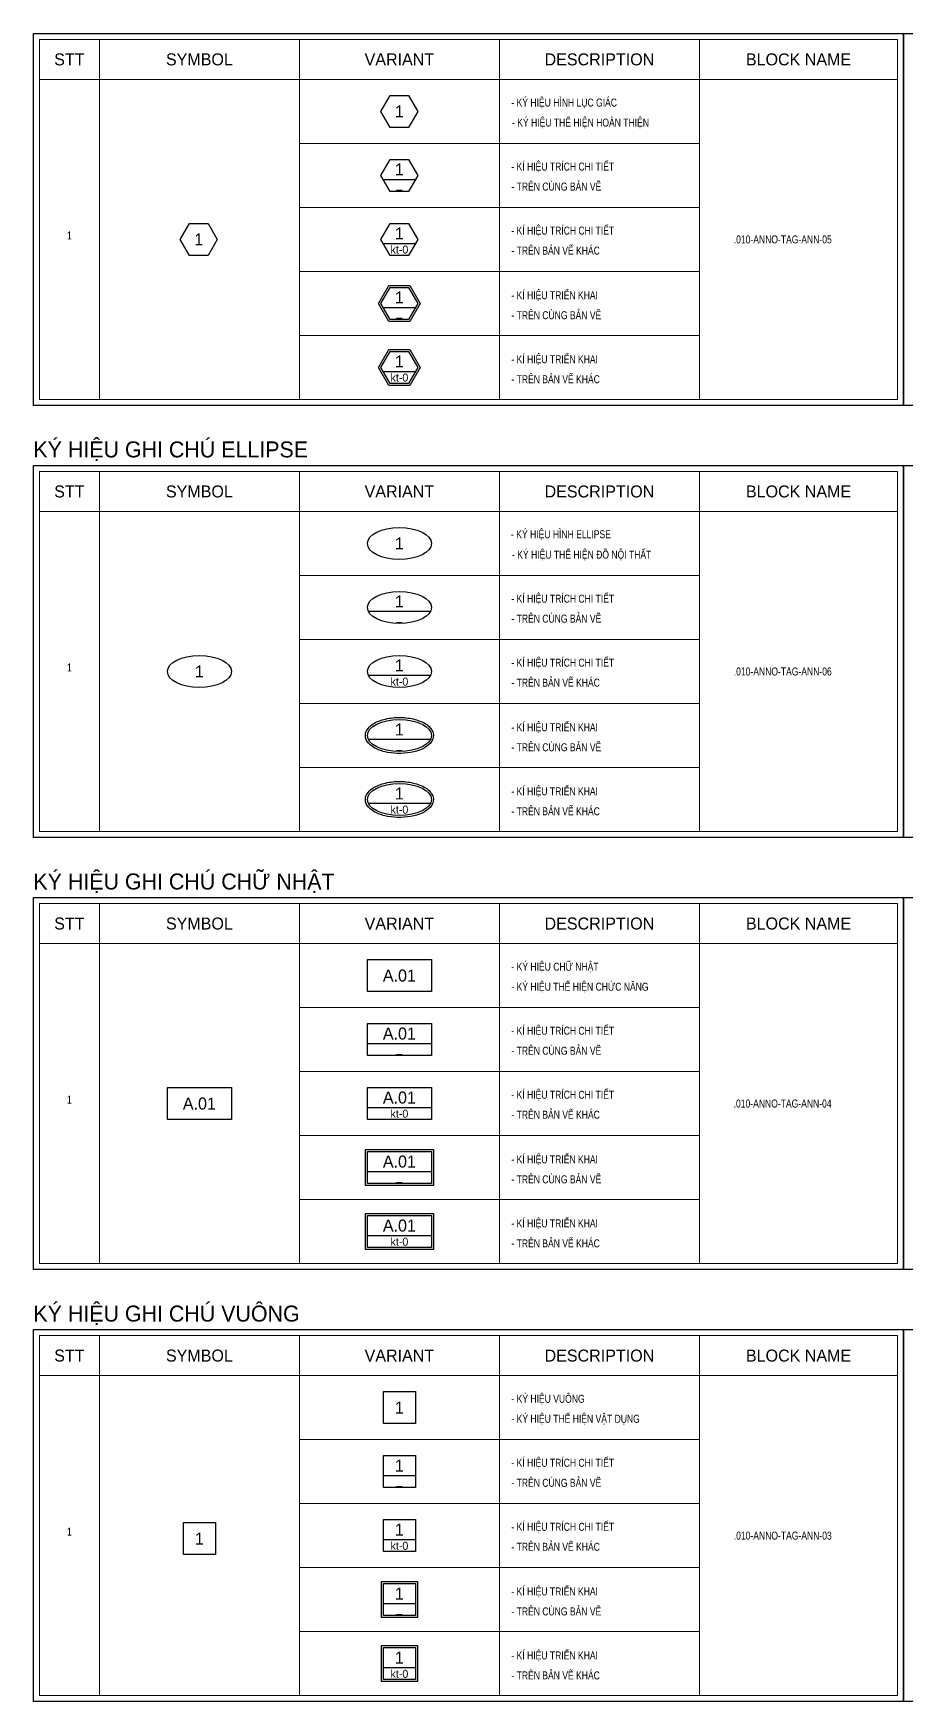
# Model space of a CAD drawing. Header units: millimetres. Extents: x 21129 to 2803301, y -510327 to 166837.
# Drawn here: x 349205 to 371035, y -373790 to -332090 of the extents above; entities that cross this region are included whole.
import ezdxf
from ezdxf.enums import TextEntityAlignment as Align

# ---------------------------------------------------------------- set-up
doc = ezdxf.new("R2010")
doc.units = ezdxf.units.MM
doc.layers.add('....03_TNT_A_THIN', color=251, linetype='Continuous', lineweight=13, transparency=0.5)
doc.layers.add('....20_TNT_N_TEXT', color=9, linetype='Continuous')
doc.layers.add('....24_TNT_N_ANNOTATE', color=14, linetype='Continuous')
doc.styles.add('.TNT_A_TXT_1_MAIN', font='')
doc.styles.add('.TNT_A_TXT_2_SUB', font='UNI Alter Gothic (H).ttf')
doc.styles.add('.TNT_A_TXT_3_NOTE', font='uromans.shx', dxfattribs={"width": 0.8})
doc.styles.get('.TNT_A_TXT_1_MAIN').set_extended_font_data('UNI HelvetIns (H)')

# ---------------------------------------------------------------- blocks, each defined once
blk = doc.blocks.new('*U615')
at = {"color": 14}
blk.add_lwpolyline([(-4, 4), (4, 4), (4, -4), (-4, -4)], close=True, dxfattribs=at)
at = {"color": 9, "style": '.TNT_A_TXT_2_SUB', "flags": 8}
blk.add_attdef('NUMBER', text='', height=3, dxfattribs=at).set_placement((0, 0), align=Align.MIDDLE)
blk = doc.blocks.new('*U616')
at = {"color": 14}
blk.add_line((-4, -1), (4, -1), dxfattribs=at)
blk.add_lwpolyline([(-4, 4), (4, 4), (4, -4), (-4, -4)], close=True, dxfattribs=at)
at = {"color": 9, "style": '.TNT_A_TXT_2_SUB', "flags": 8}
blk.add_attdef('1', text='', height=3, dxfattribs=at).set_placement((0, 1.5), align=Align.MIDDLE)
at = {"color": 9, "flags": 8}
blk.add_attdef('_', text='', height=2, dxfattribs=at).set_placement((0, -2.5), align=Align.MIDDLE)
blk = doc.blocks.new('*U617')
at = {"color": 14}
blk.add_line((-4, -1), (4, -1), dxfattribs=at)
blk.add_lwpolyline([(-4, 4), (4, 4), (4, -4), (-4, -4)], close=True, dxfattribs=at)
at = {"color": 9, "style": '.TNT_A_TXT_2_SUB', "flags": 8}
for tag, height, p in [('1', 3, (0, 1.5)), ('KT-0', 2, (0, -2.5))]:
    blk.add_attdef(tag, text='', height=height, dxfattribs=at).set_placement(p, align=Align.MIDDLE)
blk = doc.blocks.new('*U618')
at = {"color": 251}
blk.add_line((-4, -1), (4, -1), dxfattribs=at)
at = {"color": 14}
blk.add_lwpolyline([(-4.5, 4.5), (4.5, 4.5), (4.5, -4.5), (-4.5, -4.5)], close=True, dxfattribs=at)
at = {"color": 251}
blk.add_lwpolyline([(-4, 4), (4, 4), (4, -4), (-4, -4)], close=True, dxfattribs=at)
at = {"color": 9, "style": '.TNT_A_TXT_2_SUB', "flags": 8}
blk.add_attdef('1', text='', height=3, dxfattribs=at).set_placement((0, 1.5), align=Align.MIDDLE)
at = {"color": 9, "flags": 8}
blk.add_attdef('_', text='', height=2, dxfattribs=at).set_placement((0, -2.5), align=Align.MIDDLE)
blk = doc.blocks.new('*U619')
at = {"color": 251}
blk.add_line((-4, -1), (4, -1), dxfattribs=at)
at = {"color": 14}
blk.add_lwpolyline([(-4.5, 4.5), (4.5, 4.5), (4.5, -4.5), (-4.5, -4.5)], close=True, dxfattribs=at)
at = {"color": 251}
blk.add_lwpolyline([(-4, 4), (4, 4), (4, -4), (-4, -4)], close=True, dxfattribs=at)
at = {"color": 9, "style": '.TNT_A_TXT_2_SUB', "flags": 8}
for tag, height, p in [('1', 3, (0, 1.5)), ('KT-0', 2, (0, -2.5))]:
    blk.add_attdef(tag, text='', height=height, dxfattribs=at).set_placement(p, align=Align.MIDDLE)
blk = doc.blocks.new('*U610')
at = {"color": 14}
blk.add_lwpolyline([(-8, 4), (8, 4), (8, -4), (-8, -4)], close=True, dxfattribs=at)
at = {"color": 9, "style": '.TNT_A_TXT_2_SUB', "flags": 8}
blk.add_attdef('KH.NUMBER', text='', height=3, dxfattribs=at).set_placement((0, 0), align=Align.MIDDLE)
blk = doc.blocks.new('*U611')
at = {"color": 14}
blk.add_line((-8, -1), (8, -1), dxfattribs=at)
blk.add_lwpolyline([(-8, 4), (8, 4), (8, -4), (-8, -4)], close=True, dxfattribs=at)
at = {"color": 9, "style": '.TNT_A_TXT_2_SUB', "flags": 8}
blk.add_attdef('A.01', text='', height=3, dxfattribs=at).set_placement((0, 1.5), align=Align.MIDDLE)
at = {"color": 9, "flags": 8}
blk.add_attdef('_', text='', height=2, dxfattribs=at).set_placement((0, -2.5), align=Align.MIDDLE)
blk = doc.blocks.new('*U612')
at = {"color": 14}
blk.add_line((-8, -1), (8, -1), dxfattribs=at)
blk.add_lwpolyline([(-8, 4), (8, 4), (8, -4), (-8, -4)], close=True, dxfattribs=at)
at = {"color": 9, "style": '.TNT_A_TXT_2_SUB', "flags": 8}
for tag, height, p in [('A.01', 3, (0, 1.5)), ('KT-0', 2, (0, -2.5))]:
    blk.add_attdef(tag, text='', height=height, dxfattribs=at).set_placement(p, align=Align.MIDDLE)
blk = doc.blocks.new('*U614')
at = {"color": 251}
blk.add_line((-8, -1), (8, -1), dxfattribs=at)
at = {"color": 14}
blk.add_lwpolyline([(-8.5, 4.5), (8.5, 4.5), (8.5, -4.5), (-8.5, -4.5)], close=True, dxfattribs=at)
at = {"color": 251}
blk.add_lwpolyline([(-8, 4), (8, 4), (8, -4), (-8, -4)], close=True, dxfattribs=at)
at = {"color": 9, "style": '.TNT_A_TXT_2_SUB', "flags": 8}
blk.add_attdef('A.01', text='', height=3, dxfattribs=at).set_placement((0, 1.5), align=Align.MIDDLE)
at = {"color": 9, "flags": 8}
blk.add_attdef('_', text='', height=2, dxfattribs=at).set_placement((0, -2.5), align=Align.MIDDLE)
blk = doc.blocks.new('*U613')
at = {"color": 251}
blk.add_line((-8, -1), (8, -1), dxfattribs=at)
at = {"color": 14}
blk.add_lwpolyline([(-8.5, 4.5), (8.5, 4.5), (8.5, -4.5), (-8.5, -4.5)], close=True, dxfattribs=at)
at = {"color": 251}
blk.add_lwpolyline([(-8, 4), (8, 4), (8, -4), (-8, -4)], close=True, dxfattribs=at)
at = {"color": 9, "style": '.TNT_A_TXT_2_SUB', "flags": 8}
for tag, height, p in [('A.01', 3, (0, 1.5)), ('KT-0', 2, (0, -2.5))]:
    blk.add_attdef(tag, text='', height=height, dxfattribs=at).set_placement(p, align=Align.MIDDLE)
blk = doc.blocks.new('*U600')
at = {"color": 14}
blk.add_lwpolyline([(-2.31, 4), (2.31, 4), (4.62, 0), (2.31, -4), (-2.31, -4), (-4.62, 0)], close=True, dxfattribs=at)
at = {"color": 9, "style": '.TNT_A_TXT_2_SUB', "flags": 8}
blk.add_attdef('NUMBER', text='', height=3, dxfattribs=at).set_placement((0, 0), align=Align.MIDDLE)
blk = doc.blocks.new('*U601')
at = {"color": 14}
blk.add_line((-4.04, -1), (4.04, -1), dxfattribs=at)
blk.add_lwpolyline([(-2.31, 4), (2.31, 4), (4.62, 0), (2.31, -4), (-2.31, -4), (-4.62, 0)], close=True, dxfattribs=at)
at = {"color": 9, "style": '.TNT_A_TXT_2_SUB', "flags": 8}
blk.add_attdef('1', text='', height=3, dxfattribs=at).set_placement((0, 1.5), align=Align.MIDDLE)
at = {"color": 9, "flags": 8}
blk.add_attdef('_', text='', height=2, dxfattribs=at).set_placement((0, -2.5), align=Align.MIDDLE)
blk = doc.blocks.new('*U602')
at = {"color": 14}
blk.add_line((-4.04, -1), (4.04, -1), dxfattribs=at)
blk.add_lwpolyline([(-2.31, 4), (2.31, 4), (4.62, 0), (2.31, -4), (-2.31, -4), (-4.62, 0)], close=True, dxfattribs=at)
at = {"color": 9, "style": '.TNT_A_TXT_2_SUB', "flags": 8}
for tag, height, p in [('1', 3, (0, 1.5)), ('KT-0', 2, (0, -2.5))]:
    blk.add_attdef(tag, text='', height=height, dxfattribs=at).set_placement(p, align=Align.MIDDLE)
blk = doc.blocks.new('*U603')
at = {"color": 251}
blk.add_line((-4.04, -1), (4.04, -1), dxfattribs=at)
at = {"color": 14}
blk.add_lwpolyline([(-2.6, 4.5), (2.6, 4.5), (5.2, 0), (2.6, -4.5), (-2.6, -4.5), (-5.2, 0)], close=True, dxfattribs=at)
at = {"color": 251}
blk.add_lwpolyline([(-2.31, 4), (2.31, 4), (4.62, 0), (2.31, -4), (-2.31, -4), (-4.62, 0)], close=True, dxfattribs=at)
at = {"color": 9, "style": '.TNT_A_TXT_2_SUB', "flags": 8}
blk.add_attdef('1', text='', height=3, dxfattribs=at).set_placement((0, 1.5), align=Align.MIDDLE)
at = {"color": 9, "flags": 8}
blk.add_attdef('_', text='', height=2, dxfattribs=at).set_placement((0, -2.5), align=Align.MIDDLE)
blk = doc.blocks.new('*U604')
at = {"color": 251}
blk.add_line((-4.04, -1), (4.04, -1), dxfattribs=at)
at = {"color": 14}
blk.add_lwpolyline([(-2.6, 4.5), (2.6, 4.5), (5.2, 0), (2.6, -4.5), (-2.6, -4.5), (-5.2, 0)], close=True, dxfattribs=at)
at = {"color": 251}
blk.add_lwpolyline([(-2.31, 4), (2.31, 4), (4.62, 0), (2.31, -4), (-2.31, -4), (-4.62, 0)], close=True, dxfattribs=at)
at = {"color": 9, "style": '.TNT_A_TXT_2_SUB', "flags": 8}
for tag, height, p in [('1', 3, (0, 1.5)), ('KT-0', 2, (0, -2.5))]:
    blk.add_attdef(tag, text='', height=height, dxfattribs=at).set_placement(p, align=Align.MIDDLE)
blk = doc.blocks.new('*U606')
at = {"color": 14}
blk.add_ellipse((0, 0), major_axis=(8, 0), ratio=0.5, dxfattribs=at)
at = {"color": 9, "style": '.TNT_A_TXT_2_SUB', "flags": 8}
blk.add_attdef('NUMBER', text='', height=3, dxfattribs=at).set_placement((0, 0), align=Align.MIDDLE)
blk = doc.blocks.new('*U607')
at = {"color": 14}
blk.add_line((7.75, -1), (-7.75, -1), dxfattribs=at)
blk.add_ellipse((0, 0), major_axis=(8, 0), ratio=0.5, dxfattribs=at)
at = {"color": 9, "style": '.TNT_A_TXT_2_SUB', "flags": 8}
blk.add_attdef('1', text='', height=3, dxfattribs=at).set_placement((0, 1.5), align=Align.MIDDLE)
at = {"color": 9, "flags": 8}
blk.add_attdef('_', text='', height=2, dxfattribs=at).set_placement((0, -2.5), align=Align.MIDDLE)
blk = doc.blocks.new('*U608')
at = {"color": 14}
blk.add_line((7.75, -1), (-7.75, -1), dxfattribs=at)
blk.add_ellipse((0, 0), major_axis=(8, 0), ratio=0.5, dxfattribs=at)
at = {"color": 9, "style": '.TNT_A_TXT_2_SUB', "flags": 8}
for tag, height, p in [('1', 3, (0, 1.5)), ('KT-0', 2, (0, -2.5))]:
    blk.add_attdef(tag, text='', height=height, dxfattribs=at).set_placement(p, align=Align.MIDDLE)
blk = doc.blocks.new('*U609')
at = {"color": 251}
blk.add_line((7.75, -1), (-7.75, -1), dxfattribs=at)
blk.add_ellipse((0, 0), major_axis=(8, 0), ratio=0.5, dxfattribs=at)
at = {"color": 14}
blk.add_open_spline([(-8.5, 0), (-8.5, -0.34), (-8.43, -0.68), (-8.16, -1.33), (-7.96, -1.64), (-7.22, -2.49), (-6.54, -2.97), (-4.89, -3.75), (-3.92, -4.05), (-1.84, -4.43), (-0.73, -4.52), (1.48, -4.47), (2.57, -4.33), (4.58, -3.85), (5.49, -3.51), (7.01, -2.65), (7.61, -2.13), (8.25, -1.17), (8.42, -0.77), (8.53, 0.06), (8.49, 0.48), (8.2, 1.27), (7.96, 1.65), (7.34, 2.33), (6.95, 2.65), (5.67, 3.45), (4.63, 3.85), (2.3, 4.39), (1.02, 4.52), (-1.52, 4.48), (-2.78, 4.31), (-5.05, 3.7), (-6.05, 3.27), (-7.36, 2.34), (-7.79, 1.91), (-8.31, 1.06), (-8.45, 0.65), (-8.5, 0.16), (-8.5, 0.08), (-8.5, 0)], degree=3, knots=[3.141593, 3.141593, 3.141593, 3.141593, 3.347101, 3.347101, 3.552609, 3.552609, 3.954294, 3.954294, 4.355979, 4.355979, 4.757664, 4.757664, 5.159349, 5.159349, 5.561034, 5.561034, 5.96272, 5.96272, 6.211776, 6.211776, 6.460833, 6.460833, 6.709889, 6.709889, 6.958946, 6.958946, 7.421559, 7.421559, 7.884172, 7.884172, 8.346785, 8.346785, 8.809398, 8.809398, 9.128497, 9.128497, 9.376161, 9.376161, 9.424778, 9.424778, 9.424778, 9.424778], dxfattribs=at)
at = {"color": 9, "style": '.TNT_A_TXT_2_SUB', "flags": 8}
blk.add_attdef('1', text='', height=3, dxfattribs=at).set_placement((0, 1.5), align=Align.MIDDLE)
at = {"color": 9, "flags": 8}
blk.add_attdef('_', text='', height=2, dxfattribs=at).set_placement((0, -2.5), align=Align.MIDDLE)
blk = doc.blocks.new('*U605')
at = {"color": 251}
blk.add_line((7.75, -1), (-7.75, -1), dxfattribs=at)
blk.add_ellipse((0, 0), major_axis=(8, 0), ratio=0.5, dxfattribs=at)
at = {"color": 14}
blk.add_open_spline([(-8.5, 0), (-8.5, -0.34), (-8.43, -0.68), (-8.16, -1.33), (-7.96, -1.64), (-7.22, -2.49), (-6.54, -2.97), (-4.89, -3.75), (-3.92, -4.05), (-1.84, -4.43), (-0.73, -4.52), (1.48, -4.47), (2.57, -4.33), (4.58, -3.85), (5.49, -3.51), (7.01, -2.65), (7.61, -2.13), (8.25, -1.17), (8.42, -0.77), (8.53, 0.06), (8.49, 0.48), (8.2, 1.27), (7.96, 1.65), (7.34, 2.33), (6.95, 2.65), (5.67, 3.45), (4.63, 3.85), (2.3, 4.39), (1.02, 4.52), (-1.52, 4.48), (-2.78, 4.31), (-5.05, 3.7), (-6.05, 3.27), (-7.36, 2.34), (-7.79, 1.91), (-8.31, 1.06), (-8.45, 0.65), (-8.5, 0.16), (-8.5, 0.08), (-8.5, 0)], degree=3, knots=[3.141593, 3.141593, 3.141593, 3.141593, 3.347101, 3.347101, 3.552609, 3.552609, 3.954294, 3.954294, 4.355979, 4.355979, 4.757664, 4.757664, 5.159349, 5.159349, 5.561034, 5.561034, 5.96272, 5.96272, 6.211776, 6.211776, 6.460833, 6.460833, 6.709889, 6.709889, 6.958946, 6.958946, 7.421559, 7.421559, 7.884172, 7.884172, 8.346785, 8.346785, 8.809398, 8.809398, 9.128497, 9.128497, 9.376161, 9.376161, 9.424778, 9.424778, 9.424778, 9.424778], dxfattribs=at)
at = {"color": 9, "style": '.TNT_A_TXT_2_SUB', "flags": 8}
for tag, height, p in [('1', 3, (0, 1.5)), ('KT-0', 2, (0, -2.5))]:
    blk.add_attdef(tag, text='', height=height, dxfattribs=at).set_placement(p, align=Align.MIDDLE)

msp = doc.modelspace()

# ---------------------------------------------------------------- linework, layer by layer
at = {"layer": '....03_TNT_A_THIN'}
for p, q in [((350854.9, -332239.5), (350854.9, -341239.5)), ((355854.9, -332239.5), (355854.9, -341239.5)), ((360854.9, -332239.5), (360854.9, -341239.5)), ((365854.9, -332239.5), (365854.9, -341239.5)), ((349354.9, -333239.5), (370809.9, -333239.5)), ((355854.9, -334839.5), (365854.9, -334839.5)), ((355854.9, -336439.5), (365854.9, -336439.5)), ((355854.9, -338039.5), (365854.9, -338039.5)), ((355854.9, -339639.5), (365854.9, -339639.5)), ((350854.9, -343039.5), (350854.9, -352039.5)), ((355854.9, -343039.5), (355854.9, -352039.5)), ((360854.9, -343039.5), (360854.9, -352039.5)), ((365854.9, -343039.5), (365854.9, -352039.5)), ((349354.9, -344039.5), (370809.9, -344039.5)), ((355854.9, -345639.5), (365854.9, -345639.5)), ((355854.9, -347239.5), (365854.9, -347239.5)), ((355854.9, -348839.5), (365854.9, -348839.5)), ((355854.9, -350439.5), (365854.9, -350439.5)), ((350854.9, -353839.5), (350854.9, -362839.5)), ((355854.9, -353839.5), (355854.9, -362839.5)), ((360854.9, -353839.5), (360854.9, -362839.5)), ((365854.9, -353839.5), (365854.9, -362839.5)), ((349354.9, -354839.5), (370809.9, -354839.5)), ((355854.9, -356439.5), (365854.9, -356439.5)), ((355854.9, -358039.5), (365854.9, -358039.5)), ((355854.9, -359639.5), (365854.9, -359639.5)), ((355854.9, -361239.5), (365854.9, -361239.5)), ((350854.9, -364639.5), (350854.9, -373639.5)), ((355854.9, -364639.5), (355854.9, -373639.5)), ((360854.9, -364639.5), (360854.9, -373639.5)), ((365854.9, -364639.5), (365854.9, -373639.5)), ((349354.9, -365639.5), (370809.9, -365639.5)), ((355854.9, -367239.5), (365854.9, -367239.5)), ((355854.9, -368839.5), (365854.9, -368839.5)), ((355854.9, -370439.5), (365854.9, -370439.5)), ((355854.9, -372039.5), (365854.9, -372039.5))]:
    msp.add_line(p, q, dxfattribs=at)
for points in [[(349354.9, -332239.5), (370809.9, -332239.5), (370809.9, -341239.5), (349354.9, -341239.5)], [(349354.9, -343039.5), (370809.9, -343039.5), (370809.9, -352039.5), (349354.9, -352039.5)], [(349354.9, -353839.5), (370809.9, -353839.5), (370809.9, -362839.5), (349354.9, -362839.5)], [(349354.9, -364639.5), (370809.9, -364639.5), (370809.9, -373639.5), (349354.9, -373639.5)]]:
    msp.add_lwpolyline(points, close=True, dxfattribs=at)
at = {"layer": '....24_TNT_N_ANNOTATE'}
for points in [[(349204.9, -332089.5), (370959.9, -332089.5), (370959.9, -341389.5), (349204.9, -341389.5)], [(370959.9, -332089.5), (378959.9, -332089.5), (378959.9, -341389.5), (370959.9, -341389.5)], [(349204.9, -342889.5), (370959.9, -342889.5), (370959.9, -352189.5), (349204.9, -352189.5)], [(370959.9, -342889.5), (378959.9, -342889.5), (378959.9, -352189.5), (370959.9, -352189.5)], [(349204.9, -353689.5), (370959.9, -353689.5), (370959.9, -362989.5), (349204.9, -362989.5)], [(370959.9, -353689.5), (378959.9, -353689.5), (378959.9, -362989.5), (370959.9, -362989.5)], [(349204.9, -364489.5), (370959.9, -364489.5), (370959.9, -373789.5), (349204.9, -373789.5)], [(370959.9, -364489.5), (378959.9, -364489.5), (378959.9, -373789.5), (370959.9, -373789.5)]]:
    msp.add_lwpolyline(points, close=True, dxfattribs=at)

# ---------------------------------------------------------------- block references
ref = msp.add_blockref('*U600', (358354.9, -334039.5), dxfattribs=dict(at, xscale=100, yscale=100, zscale=100))
ref.add_attrib('NUMBER', '1', dxfattribs={"layer": '0', "color": 9, "height": 300, "style": '.TNT_A_TXT_2_SUB'}).set_placement((358354.9, -334039.5), align=Align.MIDDLE)
ref = msp.add_blockref('*U601', (358354.9, -335639.5), dxfattribs=dict(at, xscale=100, yscale=100, zscale=100))
ref.add_attrib('1', '1', dxfattribs={"layer": '0', "color": 9, "height": 300, "style": '.TNT_A_TXT_2_SUB'}).set_placement((358354.9, -335489.5), align=Align.MIDDLE)
ref.add_attrib('_', '_', dxfattribs={"layer": '0', "color": 9, "height": 200}).set_placement((358354.9, -335889.5), align=Align.MIDDLE)
ref = msp.add_blockref('*U600', (353339.9, -337239.5), dxfattribs=dict(at, xscale=100, yscale=100, zscale=100))
ref.add_attrib('NUMBER', '1', dxfattribs={"layer": '0', "color": 9, "height": 300, "style": '.TNT_A_TXT_2_SUB'}).set_placement((353339.9, -337239.5), align=Align.MIDDLE)
ref = msp.add_blockref('*U602', (358354.9, -337239.5), dxfattribs=dict(at, xscale=100, yscale=100, zscale=100))
ref.add_attrib('1', '1', dxfattribs={"layer": '0', "color": 9, "height": 300, "style": '.TNT_A_TXT_2_SUB'}).set_placement((358354.9, -337089.5), align=Align.MIDDLE)
ref.add_attrib('KT-0', 'kt-0', dxfattribs={"layer": '0', "color": 9, "height": 200, "style": '.TNT_A_TXT_2_SUB'}).set_placement((358354.9, -337489.5), align=Align.MIDDLE)
ref = msp.add_blockref('*U603', (358354.9, -338839.5), dxfattribs=dict(at, xscale=100, yscale=100, zscale=100))
ref.add_attrib('1', '1', dxfattribs={"layer": '0', "color": 9, "height": 300, "style": '.TNT_A_TXT_2_SUB'}).set_placement((358354.9, -338689.5), align=Align.MIDDLE)
ref.add_attrib('_', '_', dxfattribs={"layer": '0', "color": 9, "height": 200}).set_placement((358354.9, -339089.5), align=Align.MIDDLE)
ref = msp.add_blockref('*U604', (358354.9, -340439.5), dxfattribs=dict(at, xscale=100, yscale=100, zscale=100))
ref.add_attrib('1', '1', dxfattribs={"layer": '0', "color": 9, "height": 300, "style": '.TNT_A_TXT_2_SUB'}).set_placement((358354.9, -340289.5), align=Align.MIDDLE)
ref.add_attrib('KT-0', 'kt-0', dxfattribs={"layer": '0', "color": 9, "height": 200, "style": '.TNT_A_TXT_2_SUB'}).set_placement((358354.9, -340689.5), align=Align.MIDDLE)
ref = msp.add_blockref('*U606', (358354.9, -344839.5), dxfattribs=dict(at, xscale=100, yscale=100, zscale=100))
ref.add_attrib('NUMBER', '1', dxfattribs={"layer": '0', "color": 9, "height": 300, "style": '.TNT_A_TXT_2_SUB'}).set_placement((358354.9, -344839.5), align=Align.MIDDLE)
ref = msp.add_blockref('*U607', (358354.9, -346439.5), dxfattribs=dict(at, xscale=100, yscale=100, zscale=100))
ref.add_attrib('1', '1', dxfattribs={"layer": '0', "color": 9, "height": 300, "style": '.TNT_A_TXT_2_SUB'}).set_placement((358354.9, -346289.5), align=Align.MIDDLE)
ref.add_attrib('_', '_', dxfattribs={"layer": '0', "color": 9, "height": 200}).set_placement((358354.9, -346689.5), align=Align.MIDDLE)
ref = msp.add_blockref('*U606', (353354.9, -348039.5), dxfattribs=dict(at, xscale=100, yscale=100, zscale=100))
ref.add_attrib('NUMBER', '1', dxfattribs={"layer": '0', "color": 9, "height": 300, "style": '.TNT_A_TXT_2_SUB'}).set_placement((353354.9, -348039.5), align=Align.MIDDLE)
ref = msp.add_blockref('*U608', (358354.9, -348039.5), dxfattribs=dict(at, xscale=100, yscale=100, zscale=100))
ref.add_attrib('1', '1', dxfattribs={"layer": '0', "color": 9, "height": 300, "style": '.TNT_A_TXT_2_SUB'}).set_placement((358354.9, -347889.5), align=Align.MIDDLE)
ref.add_attrib('KT-0', 'kt-0', dxfattribs={"layer": '0', "color": 9, "height": 200, "style": '.TNT_A_TXT_2_SUB'}).set_placement((358354.9, -348289.5), align=Align.MIDDLE)
ref = msp.add_blockref('*U609', (358354.9, -349639.5), dxfattribs=dict(at, xscale=100, yscale=100, zscale=100))
ref.add_attrib('1', '1', dxfattribs={"layer": '0', "color": 9, "height": 300, "style": '.TNT_A_TXT_2_SUB'}).set_placement((358354.9, -349489.5), align=Align.MIDDLE)
ref.add_attrib('_', '_', dxfattribs={"layer": '0', "color": 9, "height": 200}).set_placement((358354.9, -349889.5), align=Align.MIDDLE)
ref = msp.add_blockref('*U605', (358354.9, -351239.5), dxfattribs=dict(at, xscale=100, yscale=100, zscale=100))
ref.add_attrib('1', '1', dxfattribs={"layer": '0', "color": 9, "height": 300, "style": '.TNT_A_TXT_2_SUB'}).set_placement((358354.9, -351089.5), align=Align.MIDDLE)
ref.add_attrib('KT-0', 'kt-0', dxfattribs={"layer": '0', "color": 9, "height": 200, "style": '.TNT_A_TXT_2_SUB'}).set_placement((358354.9, -351489.5), align=Align.MIDDLE)
ref = msp.add_blockref('*U610', (358354.9, -355639.5), dxfattribs=dict(at, xscale=100, yscale=100, zscale=100))
ref.add_attrib('KH.NUMBER', 'A.01', dxfattribs={"layer": '0', "color": 9, "height": 300, "style": '.TNT_A_TXT_2_SUB'}).set_placement((358354.9, -355639.5), align=Align.MIDDLE)
ref = msp.add_blockref('*U611', (358354.9, -357239.5), dxfattribs=dict(at, xscale=100, yscale=100, zscale=100))
ref.add_attrib('A.01', 'A.01', dxfattribs={"layer": '0', "color": 9, "height": 300, "style": '.TNT_A_TXT_2_SUB'}).set_placement((358354.9, -357089.5), align=Align.MIDDLE)
ref.add_attrib('_', '_', dxfattribs={"layer": '0', "color": 9, "height": 200}).set_placement((358354.9, -357489.5), align=Align.MIDDLE)
ref = msp.add_blockref('*U610', (353354.9, -358839.5), dxfattribs=dict(at, xscale=100, yscale=100, zscale=100))
ref.add_attrib('KH.NUMBER', 'A.01', dxfattribs={"layer": '0', "color": 9, "height": 300, "style": '.TNT_A_TXT_2_SUB'}).set_placement((353354.9, -358839.5), align=Align.MIDDLE)
ref = msp.add_blockref('*U612', (358354.9, -358839.5), dxfattribs=dict(at, xscale=100, yscale=100, zscale=100))
ref.add_attrib('A.01', 'A.01', dxfattribs={"layer": '0', "color": 9, "height": 300, "style": '.TNT_A_TXT_2_SUB'}).set_placement((358354.9, -358689.5), align=Align.MIDDLE)
ref.add_attrib('KT-0', 'kt-0', dxfattribs={"layer": '0', "color": 9, "height": 200, "style": '.TNT_A_TXT_2_SUB'}).set_placement((358354.9, -359089.5), align=Align.MIDDLE)
ref = msp.add_blockref('*U614', (358354.9, -360439.5), dxfattribs=dict(at, xscale=100, yscale=100, zscale=100))
ref.add_attrib('A.01', 'A.01', dxfattribs={"layer": '0', "color": 9, "height": 300, "style": '.TNT_A_TXT_2_SUB'}).set_placement((358354.9, -360289.5), align=Align.MIDDLE)
ref.add_attrib('_', '_', dxfattribs={"layer": '0', "color": 9, "height": 200}).set_placement((358354.9, -360689.5), align=Align.MIDDLE)
ref = msp.add_blockref('*U613', (358354.9, -362039.5), dxfattribs=dict(at, xscale=100, yscale=100, zscale=100))
ref.add_attrib('A.01', 'A.01', dxfattribs={"layer": '0', "color": 9, "height": 300, "style": '.TNT_A_TXT_2_SUB'}).set_placement((358354.9, -361889.5), align=Align.MIDDLE)
ref.add_attrib('KT-0', 'kt-0', dxfattribs={"layer": '0', "color": 9, "height": 200, "style": '.TNT_A_TXT_2_SUB'}).set_placement((358354.9, -362289.5), align=Align.MIDDLE)
ref = msp.add_blockref('*U615', (358354.9, -366439.5), dxfattribs=dict(at, xscale=100, yscale=100, zscale=100))
ref.add_attrib('NUMBER', '1', dxfattribs={"layer": '0', "color": 9, "height": 300, "style": '.TNT_A_TXT_2_SUB'}).set_placement((358354.9, -366439.5), align=Align.MIDDLE)
ref = msp.add_blockref('*U616', (358354.9, -368039.5), dxfattribs=dict(at, xscale=100, yscale=100, zscale=100))
ref.add_attrib('1', '1', dxfattribs={"layer": '0', "color": 9, "height": 300, "style": '.TNT_A_TXT_2_SUB'}).set_placement((358354.9, -367889.5), align=Align.MIDDLE)
ref.add_attrib('_', '_', dxfattribs={"layer": '0', "color": 9, "height": 200}).set_placement((358354.9, -368289.5), align=Align.MIDDLE)
ref = msp.add_blockref('*U615', (353354.9, -369714.5), dxfattribs=dict(at, xscale=100, yscale=100, zscale=100))
ref.add_attrib('NUMBER', '1', dxfattribs={"layer": '0', "color": 9, "height": 300, "style": '.TNT_A_TXT_2_SUB'}).set_placement((353354.9, -369714.5), align=Align.MIDDLE)
ref = msp.add_blockref('*U617', (358354.9, -369639.5), dxfattribs=dict(at, xscale=100, yscale=100, zscale=100))
ref.add_attrib('1', '1', dxfattribs={"layer": '0', "color": 9, "height": 300, "style": '.TNT_A_TXT_2_SUB'}).set_placement((358354.9, -369489.5), align=Align.MIDDLE)
ref.add_attrib('KT-0', 'kt-0', dxfattribs={"layer": '0', "color": 9, "height": 200, "style": '.TNT_A_TXT_2_SUB'}).set_placement((358354.9, -369889.5), align=Align.MIDDLE)
ref = msp.add_blockref('*U618', (358354.9, -371239.5), dxfattribs=dict(at, xscale=100, yscale=100, zscale=100))
ref.add_attrib('1', '1', dxfattribs={"layer": '0', "color": 9, "height": 300, "style": '.TNT_A_TXT_2_SUB'}).set_placement((358354.9, -371089.5), align=Align.MIDDLE)
ref.add_attrib('_', '_', dxfattribs={"layer": '0', "color": 9, "height": 200}).set_placement((358354.9, -371489.5), align=Align.MIDDLE)
ref = msp.add_blockref('*U619', (358354.9, -372839.5), dxfattribs=dict(at, xscale=100, yscale=100, zscale=100))
ref.add_attrib('1', '1', dxfattribs={"layer": '0', "color": 9, "height": 300, "style": '.TNT_A_TXT_2_SUB'}).set_placement((358354.9, -372689.5), align=Align.MIDDLE)
ref.add_attrib('KT-0', 'kt-0', dxfattribs={"layer": '0', "color": 9, "height": 200, "style": '.TNT_A_TXT_2_SUB'}).set_placement((358354.9, -373089.5), align=Align.MIDDLE)

# ---------------------------------------------------------------- texts
at = {"layer": '....20_TNT_N_TEXT', "style": '.TNT_A_TXT_2_SUB'}
for s, p in [('STT', (350104.9, -332739.5)), ('SYMBOL', (353354.9, -332739.5)), ('VARIANT', (358354.9, -332739.5)), ('DESCRIPTION', (363354.9, -332739.5)), ('BLOCK NAME', (368332.4, -332739.5)), ('STT', (350104.9, -343539.5)), ('SYMBOL', (353354.9, -343539.5)), ('VARIANT', (358354.9, -343539.5)), ('DESCRIPTION', (363354.9, -343539.5)), ('BLOCK NAME', (368333.3, -343539.5)), ('STT', (350104.9, -354339.5)), ('SYMBOL', (353354.9, -354339.5)), ('VARIANT', (358354.9, -354339.5)), ('DESCRIPTION', (363354.9, -354339.5)), ('BLOCK NAME', (368333.3, -354339.5)), ('STT', (350104.9, -365139.5)), ('SYMBOL', (353354.9, -365139.5)), ('VARIANT', (358354.9, -365139.5)), ('DESCRIPTION', (363354.9, -365139.5)), ('BLOCK NAME', (368333.3, -365139.5))]:
    msp.add_text(s, height=300, dxfattribs=at).set_placement(p, align=Align.MIDDLE)
at = {"layer": '....20_TNT_N_TEXT', "style": '.TNT_A_TXT_3_NOTE', "width": 0.8}
for s, p in [('- KÝ HIỆU HÌNH LỤC GIÁC', (361154.9, -333919.5)), ('- KÝ HIỆU THỂ HIỆN HOÀN THIỆN', (361169.9, -334419.5)), ('- KÍ HIỆU TRÍCH CHI TIẾT', (361154.9, -335519.5)), ('- TRÊN CÙNG BẢN VẼ', (361154.9, -336019.5)), ('- KÍ HIỆU TRÍCH CHI TIẾT', (361154.9, -337119.5)), ('.010-ANNO-TAG-ANN-05', (366713.3, -337339.5)), ('- TRÊN BẢN VẼ KHÁC', (361154.9, -337619.5)), ('- KÍ HIỆU TRIỂN KHAI', (361154.9, -338734.5)), ('- TRÊN CÙNG BẢN VẼ', (361154.9, -339234.5)), ('- KÍ HIỆU TRIỂN KHAI', (361154.9, -340334.5)), ('- TRÊN BẢN VẼ KHÁC', (361154.9, -340834.5)), ('- KÝ HIỆU HÌNH ELLIPSE', (361144.9, -344709.5)), ('- KÝ HIỆU THỂ HIỆN ĐỒ NỘI THẤT', (361169.9, -345219.5)), ('- KÍ HIỆU TRÍCH CHI TIẾT', (361154.9, -346319.5)), ('- TRÊN CÙNG BẢN VẼ', (361154.9, -346819.5)), ('- KÍ HIỆU TRÍCH CHI TIẾT', (361154.9, -347919.5)), ('- TRÊN BẢN VẼ KHÁC', (361154.9, -348419.5)), ('.010-ANNO-TAG-ANN-06', (366713.3, -348139.5)), ('- KÍ HIỆU TRIỂN KHAI', (361154.9, -349534.5)), ('- TRÊN CÙNG BẢN VẼ', (361154.9, -350034.5)), ('- KÍ HIỆU TRIỂN KHAI', (361154.9, -351134.5)), ('- TRÊN BẢN VẼ KHÁC', (361154.9, -351634.5)), ('- KÝ HIỆU CHỮ NHẬT', (361154.9, -355519.5)), ('- KÝ HIỆU THỂ HIỆN CHỨC NĂNG', (361154.9, -356019.5)), ('- KÍ HIỆU TRÍCH CHI TIẾT', (361154.9, -357119.5)), ('- TRÊN CÙNG BẢN VẼ', (361154.9, -357619.5)), ('- KÍ HIỆU TRÍCH CHI TIẾT', (361154.9, -358719.5)), ('- TRÊN BẢN VẼ KHÁC', (361154.9, -359219.5)), ('.010-ANNO-TAG-ANN-04', (366709.5, -358939.5)), ('- KÍ HIỆU TRIỂN KHAI', (361154.9, -360334.5)), ('- TRÊN CÙNG BẢN VẼ', (361154.9, -360834.5)), ('- KÍ HIỆU TRIỂN KHAI', (361154.9, -361934.5)), ('- TRÊN BẢN VẼ KHÁC', (361154.9, -362434.5)), ('- KÝ HIỆU VUÔNG', (361154.9, -366319.5)), ('- KÝ HIỆU THỂ HIỆN VẬT DỤNG', (361154.9, -366819.5)), ('- KÍ HIỆU TRÍCH CHI TIẾT', (361154.9, -367919.5)), ('- TRÊN CÙNG BẢN VẼ', (361154.9, -368419.5)), ('- KÍ HIỆU TRÍCH CHI TIẾT', (361154.9, -369519.5)), ('- TRÊN BẢN VẼ KHÁC', (361154.9, -370019.5)), ('.010-ANNO-TAG-ANN-03', (366713.3, -369739.5)), ('- KÍ HIỆU TRIỂN KHAI', (361154.9, -371134.5)), ('- TRÊN CÙNG BẢN VẼ', (361154.9, -371634.5)), ('- KÍ HIỆU TRIỂN KHAI', (361154.9, -372734.5)), ('- TRÊN BẢN VẼ KHÁC', (361154.9, -373234.5))]:
    msp.add_text(s, height=200, dxfattribs=at).set_placement(p)
for p in [(350104.9, -337139.5), (350104.9, -347939.5), (350104.9, -358739.5), (350104.9, -369539.5)]:
    msp.add_text('1', height=200, dxfattribs=at).set_placement(p, align=Align.MIDDLE)
at = {"layer": '....20_TNT_N_TEXT', "style": '.TNT_A_TXT_1_MAIN'}
for s, p in [('KÝ HIỆU GHI CHÚ ELLIPSE', (349204.9, -342689.5)), ('KÝ HIỆU GHI CHÚ CHỮ NHẬT', (349204.9, -353489.5)), ('KÝ HIỆU GHI CHÚ VUÔNG', (349204.9, -364289.5))]:
    msp.add_text(s, height=400, dxfattribs=at).set_placement(p)

doc.saveas('drawing.dxf')
